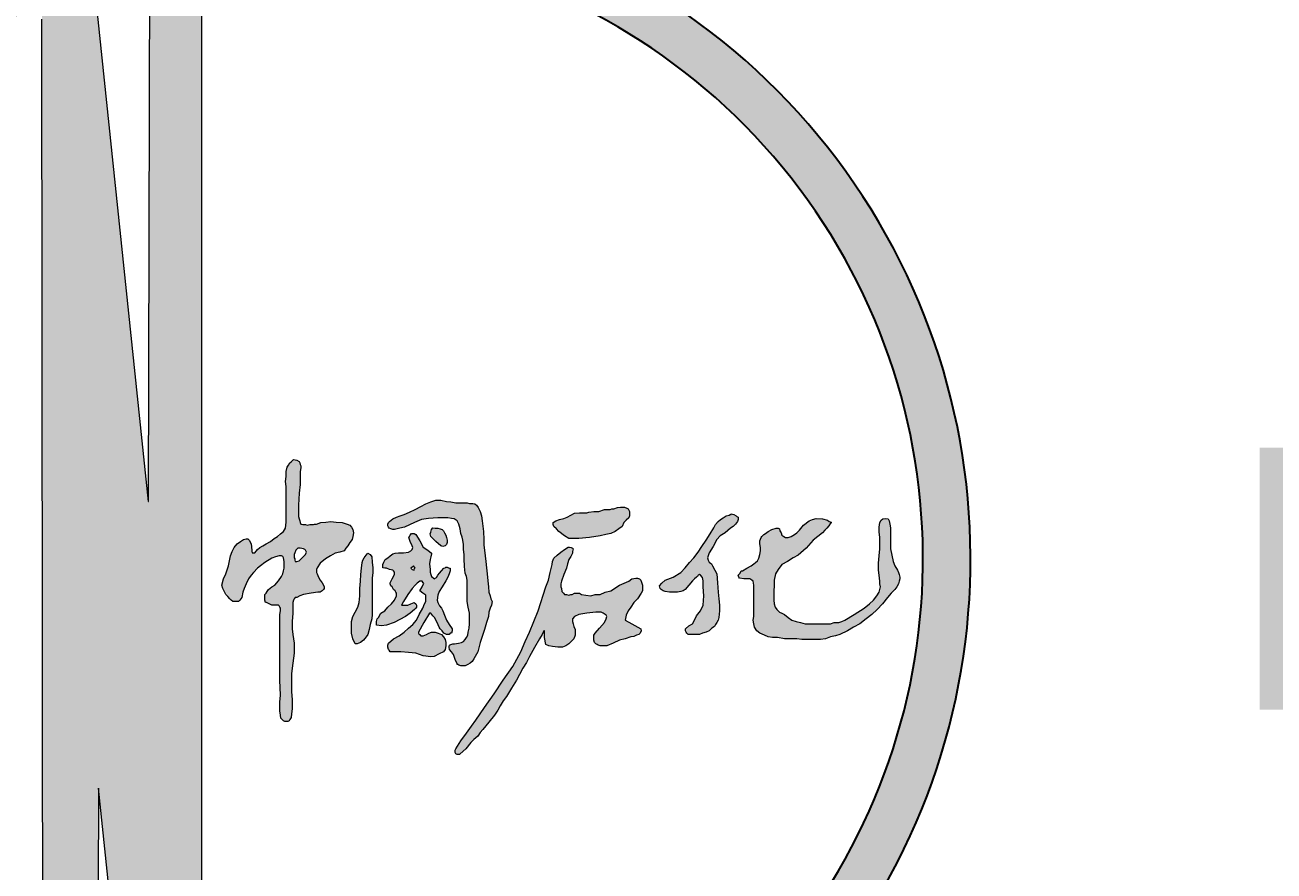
# Model space of a CAD drawing. Extents: x 24843 to 27502, y -10108 to -7552.
# Drawn here: x 27280.96 to 27294.87, y -10091.52 to -10082.11 of the extents above; entities that cross this region are included whole.
import ezdxf

# ---------------------------------------------------------------- set-up
doc = ezdxf.new("R2010")
doc.units = 0
doc.layers.get('0').update_dxf_attribs({"linetype": 'CONTINUOUS'})
doc.styles.add('CORPORATION', font='simhei.ttf')

msp = doc.modelspace()

# ---------------------------------------------------------------- hatches: boundary and pattern name
h = msp.add_hatch(color=1)
h.paths.add_polyline_path([(27288.998, -10092.857), (27289.424, -10093.178, 1.781679), (27277.107, -10090.443), (27277.502, -10089.927, -1.737502)])
h.paths.add_polyline_path([(27278.043, -10091.272), (27277.812, -10091.935, 0.097177), (27279.746, -10094.023), (27279.746, -10093.353, -0.098964)])
msp.add_hatch(color=0).paths.add_polyline_path([(27282.93, -10081.611), (27282.93, -10081.577), (27282.923, -10081.535), (27282.93, -10081.445), (27282.923, -10081.354), (27282.902, -10081.341), (27282.881, -10081.334), (27282.82, -10081.348), (27282.757, -10081.362), (27282.701, -10081.382), (27282.687, -10081.382), (27282.666, -10081.39), (27282.631, -10081.39), (27282.604, -10081.397), (27282.527, -10081.41), (27282.45, -10081.438), (27282.43, -10081.438), (27282.402, -10081.445), (27282.374, -10081.459), (27282.361, -10081.473), (27282.353, -10081.501), (27282.353, -10081.528), (27282.34, -10087.41), (27282.333, -10087.41), (27281.749, -10081.793), (27281.749, -10081.73), (27281.725, -10081.675), (27281.692, -10081.688), (27281.665, -10081.703), (27281.56, -10081.744), (27281.394, -10081.821), (27281.311, -10081.856), (27281.234, -10081.89), (27281.179, -10081.926), (27281.158, -10081.945), (27281.151, -10081.994), (27281.151, -10082.042), (27281.164, -10096.345), (27281.206, -10096.366), (27281.734, -10096.36), (27281.749, -10096.353), (27281.762, -10096.339), (27281.783, -10090.602), (27282.381, -10096.36), (27282.896, -10096.36), (27282.917, -10096.36), (27282.93, -10096.345)])
h = msp.add_hatch(color=0)
h.paths.add_polyline_path([(27284.272, -10088.315), (27284.251, -10088.287), (27284.231, -10088.252), (27284.217, -10088.218), (27284.209, -10088.203), (27284.209, -10088.182), (27284.209, -10088.168), (27284.217, -10088.148), (27284.251, -10088.099), (27284.308, -10088.051), (27284.363, -10088.016), (27284.418, -10087.988), (27284.467, -10087.974), (27284.516, -10087.961), (27284.537, -10087.932), (27284.558, -10087.905), (27284.578, -10087.869), (27284.606, -10087.835), (27284.613, -10087.8), (27284.62, -10087.759), (27284.613, -10087.724), (27284.6, -10087.696), (27284.578, -10087.675), (27284.55, -10087.662), (27284.495, -10087.646), (27284.426, -10087.64), (27284.37, -10087.633), (27284.314, -10087.64), (27284.258, -10087.646), (27284.209, -10087.662), (27284.188, -10087.662), (27284.175, -10087.668), (27284.154, -10087.668), (27284.133, -10087.668), (27284.106, -10087.675), (27284.085, -10087.668), (27284.056, -10087.668), (27284.036, -10087.662), (27284.028, -10087.646), (27284.022, -10087.627), (27284.015, -10087.606), (27284.009, -10087.577), (27284.009, -10087.522), (27284.009, -10087.452), (27284.015, -10087.32), (27284.028, -10087.223), (27284.028, -10087.174), (27284.028, -10087.118), (27284.028, -10087.077), (27284.036, -10087.035), (27284.036, -10087.014), (27284.028, -10087.001), (27284.022, -10086.98), (27284.015, -10086.966), (27283.988, -10086.952), (27283.952, -10086.945), (27283.931, -10086.966), (27283.91, -10086.98), (27283.896, -10087.008), (27283.883, -10087.028), (27283.87, -10087.077), (27283.87, -10087.134), (27283.862, -10087.188), (27283.87, -10087.244), (27283.87, -10087.328), (27283.87, -10087.41), (27283.87, -10087.494), (27283.87, -10087.57), (27283.87, -10087.64), (27283.862, -10087.709), (27283.842, -10087.745), (27283.807, -10087.772), (27283.773, -10087.8), (27283.737, -10087.822), (27283.695, -10087.856), (27283.647, -10087.884), (27283.613, -10087.905), (27283.577, -10087.925), (27283.55, -10087.945), (27283.521, -10087.981), (27283.508, -10087.981), (27283.494, -10087.981), (27283.494, -10087.974), (27283.487, -10087.967), (27283.487, -10087.953), (27283.48, -10087.884), (27283.459, -10087.842), (27283.445, -10087.828), (27283.424, -10087.828), (27283.397, -10087.835), (27283.361, -10087.856), (27283.327, -10087.884), (27283.292, -10087.925), (27283.271, -10087.967), (27283.251, -10088.016), (27283.229, -10088.127), (27283.201, -10088.218), (27283.174, -10088.273), (27283.153, -10088.342), (27283.167, -10088.378), (27283.201, -10088.447), (27283.222, -10088.467), (27283.243, -10088.496), (27283.258, -10088.51), (27283.278, -10088.523), (27283.298, -10088.523), (27283.327, -10088.523), (27283.34, -10088.523), (27283.355, -10088.51), (27283.368, -10088.496), (27283.376, -10088.481), (27283.39, -10088.42), (27283.403, -10088.378), (27283.424, -10088.328), (27283.452, -10088.273), (27283.48, -10088.231), (27283.508, -10088.203), (27283.55, -10088.155), (27283.584, -10088.127), (27283.633, -10088.092), (27283.71, -10088.043), (27283.751, -10088.029), (27283.792, -10088.016), (27283.807, -10088.016), (27283.82, -10088.016), (27283.834, -10088.023), (27283.842, -10088.037), (27283.849, -10088.078), (27283.849, -10088.113), (27283.849, -10088.155), (27283.842, -10088.182), (27283.834, -10088.218), (27283.82, -10088.245), (27283.786, -10088.294), (27283.744, -10088.342), (27283.71, -10088.363), (27283.674, -10088.391), (27283.66, -10088.413), (27283.647, -10088.433), (27283.633, -10088.447), (27283.633, -10088.467), (27283.633, -10088.496), (27283.633, -10088.51), (27283.64, -10088.536), (27283.653, -10088.536), (27283.681, -10088.551), (27283.71, -10088.565), (27283.744, -10088.565), (27283.773, -10088.565), (27283.786, -10088.565), (27283.792, -10088.572), (27283.799, -10088.586), (27283.807, -10088.599), (27283.807, -10088.627), (27283.799, -10088.669), (27283.799, -10088.732), (27283.799, -10088.788), (27283.799, -10088.864), (27283.799, -10088.913), (27283.799, -10089.086), (27283.799, -10089.239), (27283.799, -10089.4), (27283.807, -10089.567), (27283.799, -10089.643), (27283.799, -10089.74), (27283.807, -10089.789), (27283.813, -10089.824), (27283.827, -10089.837), (27283.842, -10089.851), (27283.855, -10089.859), (27283.87, -10089.859), (27283.89, -10089.859), (27283.904, -10089.851), (27283.91, -10089.837), (27283.925, -10089.816), (27283.931, -10089.775), (27283.939, -10089.719), (27283.939, -10089.614), (27283.931, -10089.531), (27283.931, -10089.47), (27283.931, -10089.4), (27283.931, -10089.331), (27283.939, -10089.268), (27283.946, -10089.211), (27283.952, -10089.155), (27283.959, -10089.101), (27283.959, -10089.045), (27283.959, -10088.989), (27283.952, -10088.941), (27283.946, -10088.892), (27283.939, -10088.829), (27283.939, -10088.746), (27283.946, -10088.656), (27283.946, -10088.586), (27283.946, -10088.536), (27283.952, -10088.51), (27283.959, -10088.496), (27283.973, -10088.481), (27283.988, -10088.481), (27284.022, -10088.46), (27284.064, -10088.447), (27284.148, -10088.433), (27284.224, -10088.42), (27284.251, -10088.42), (27284.272, -10088.404), (27284.285, -10088.391), (27284.293, -10088.378), (27284.293, -10088.363), (27284.285, -10088.342)])
h.paths.add_polyline_path([(27283.988, -10088.078), (27283.973, -10088.078), (27283.967, -10088.064), (27283.967, -10088.051), (27283.959, -10088.037), (27283.959, -10088.002), (27283.967, -10087.981), (27283.98, -10087.953), (27284.002, -10087.932), (27284.028, -10087.932), (27284.064, -10087.939), (27284.078, -10087.945), (27284.085, -10087.953), (27284.091, -10087.961), (27284.099, -10087.974), (27284.085, -10088.002), (27284.049, -10088.037), (27284.015, -10088.071)], flags=16)
h = msp.add_hatch(color=0)
h.paths.add_polyline_path([(27284.829, -10088.481), (27284.829, -10088.42), (27284.829, -10088.342), (27284.829, -10088.266), (27284.836, -10088.203), (27284.836, -10088.148), (27284.829, -10088.085), (27284.823, -10088.029), (27284.807, -10088.002), (27284.78, -10087.988), (27284.76, -10088.008), (27284.738, -10088.037), (27284.724, -10088.064), (27284.717, -10088.092), (27284.71, -10088.155), (27284.703, -10088.224), (27284.697, -10088.3), (27284.69, -10088.378), (27284.69, -10088.46), (27284.683, -10088.536), (27284.669, -10088.586), (27284.641, -10088.642), (27284.613, -10088.69), (27284.6, -10088.746), (27284.6, -10088.801), (27284.6, -10088.878), (27284.613, -10088.941), (27284.634, -10088.989), (27284.641, -10088.995), (27284.662, -10088.995), (27284.697, -10088.982), (27284.731, -10088.955), (27284.76, -10088.919), (27284.78, -10088.892), (27284.794, -10088.836), (27284.807, -10088.78), (27284.823, -10088.718), (27284.829, -10088.669), (27284.829, -10088.614), (27284.829, -10088.565)])
h.paths.add_polyline_path([(27285.65, -10088.982), (27285.642, -10088.948), (27285.621, -10088.919), (27285.6, -10088.892), (27285.565, -10088.878), (27285.531, -10088.864), (27285.489, -10088.864), (27285.461, -10088.878), (27285.434, -10088.892), (27285.398, -10088.906), (27285.371, -10088.906), (27285.358, -10088.892), (27285.351, -10088.892), (27285.343, -10088.878), (27285.343, -10088.864), (27285.405, -10088.759), (27285.468, -10088.656), (27285.476, -10088.656), (27285.482, -10088.656), (27285.503, -10088.683), (27285.524, -10088.704), (27285.552, -10088.759), (27285.573, -10088.809), (27285.587, -10088.829), (27285.608, -10088.85), (27285.628, -10088.878), (27285.656, -10088.892), (27285.67, -10088.892), (27285.684, -10088.892), (27285.697, -10088.878), (27285.712, -10088.878), (27285.718, -10088.85), (27285.718, -10088.829), (27285.684, -10088.78), (27285.656, -10088.732), (27285.634, -10088.677), (27285.614, -10088.627), (27285.6, -10088.599), (27285.58, -10088.572), (27285.558, -10088.536), (27285.552, -10088.51), (27285.558, -10088.454), (27285.573, -10088.413), (27285.608, -10088.363), (27285.65, -10088.294), (27285.67, -10088.252), (27285.684, -10088.218), (27285.697, -10088.182), (27285.697, -10088.155), (27285.691, -10088.155), (27285.677, -10088.148), (27285.663, -10088.141), (27285.65, -10088.141), (27285.642, -10088.148), (27285.628, -10088.155), (27285.6, -10088.182), (27285.58, -10088.21), (27285.558, -10088.231), (27285.545, -10088.259), (27285.531, -10088.266), (27285.524, -10088.273), (27285.511, -10088.266), (27285.503, -10088.259), (27285.489, -10088.245), (27285.482, -10088.224), (27285.476, -10088.197), (27285.476, -10088.168), (27285.468, -10088.105), (27285.476, -10088.058), (27285.482, -10088.029), (27285.489, -10087.995), (27285.489, -10087.988), (27285.448, -10087.953), (27285.398, -10087.919), (27285.358, -10087.848), (27285.316, -10087.779), (27285.295, -10087.766), (27285.266, -10087.766), (27285.253, -10087.787), (27285.238, -10087.814), (27285.253, -10087.856), (27285.274, -10087.905), (27285.281, -10087.925), (27285.274, -10087.945), (27285.259, -10087.961), (27285.232, -10087.974), (27285.176, -10087.981), (27285.121, -10087.981), (27285.086, -10087.988), (27285.059, -10087.995), (27285.03, -10088.016), (27285.002, -10088.037), (27284.975, -10088.058), (27284.96, -10088.085), (27284.946, -10088.113), (27284.946, -10088.148), (27284.968, -10088.155), (27284.989, -10088.155), (27285.023, -10088.168), (27285.059, -10088.175), (27285.065, -10088.182), (27285.078, -10088.197), (27285.078, -10088.21), (27285.078, -10088.224), (27285.052, -10088.273), (27285.03, -10088.315), (27285.03, -10088.328), (27285.037, -10088.35), (27285.052, -10088.363), (27285.065, -10088.391), (27285.086, -10088.404), (27285.093, -10088.42), (27285.099, -10088.433), (27285.099, -10088.46), (27285.078, -10088.51), (27285.044, -10088.551), (27285.002, -10088.586), (27284.968, -10088.627), (27284.926, -10088.656), (27284.899, -10088.704), (27284.884, -10088.718), (27284.877, -10088.746), (27284.877, -10088.774), (27284.877, -10088.788), (27284.933, -10088.795), (27284.989, -10088.788), (27285.072, -10088.759), (27285.198, -10088.69), (27285.253, -10088.656), (27285.301, -10088.614), (27285.316, -10088.599), (27285.322, -10088.586), (27285.322, -10088.565), (27285.316, -10088.551), (27285.295, -10088.536), (27285.259, -10088.551), (27285.225, -10088.565), (27285.198, -10088.565), (27285.176, -10088.565), (27285.156, -10088.565), (27285.176, -10088.523), (27285.225, -10088.447), (27285.274, -10088.378), (27285.308, -10088.342), (27285.329, -10088.321), (27285.358, -10088.3), (27285.371, -10088.3), (27285.385, -10088.3), (27285.398, -10088.315), (27285.405, -10088.321), (27285.385, -10088.363), (27285.358, -10088.404), (27285.392, -10088.433), (27285.427, -10088.454), (27285.427, -10088.481), (27285.427, -10088.523), (27285.413, -10088.551), (27285.392, -10088.599), (27285.351, -10088.669), (27285.322, -10088.732), (27285.281, -10088.78), (27285.232, -10088.822), (27285.183, -10088.864), (27285.128, -10088.906), (27285.065, -10088.941), (27285.009, -10088.989), (27285.002, -10089.01), (27285.002, -10089.031), (27285.009, -10089.058), (27285.017, -10089.066), (27285.03, -10089.086), (27285.044, -10089.086), (27285.093, -10089.086), (27285.149, -10089.086), (27285.232, -10089.093), (27285.316, -10089.101), (27285.398, -10089.128), (27285.482, -10089.142), (27285.517, -10089.135), (27285.573, -10089.108), (27285.621, -10089.086), (27285.642, -10089.058), (27285.65, -10089.017)])
h.paths.add_polyline_path([(27285.295, -10088.175), (27285.274, -10088.168), (27285.259, -10088.155), (27285.274, -10088.141), (27285.288, -10088.127), (27285.301, -10088.141), (27285.308, -10088.148), (27285.301, -10088.155)], flags=16)
h.paths.add_polyline_path([(27286.052, -10087.627), (27286.046, -10087.57), (27286.031, -10087.522), (27286.01, -10087.48), (27285.989, -10087.452), (27285.97, -10087.439), (27285.948, -10087.432), (27285.913, -10087.432), (27285.886, -10087.425), (27285.816, -10087.425), (27285.76, -10087.425), (27285.705, -10087.417), (27285.656, -10087.41), (27285.594, -10087.397), (27285.537, -10087.397), (27285.482, -10087.417), (27285.427, -10087.439), (27285.371, -10087.467), (27285.308, -10087.501), (27285.246, -10087.53), (27285.183, -10087.557), (27285.141, -10087.57), (27285.099, -10087.585), (27285.059, -10087.606), (27285.023, -10087.633), (27285.009, -10087.646), (27285.002, -10087.662), (27285.002, -10087.682), (27285.009, -10087.696), (27285.017, -10087.709), (27285.037, -10087.716), (27285.059, -10087.724), (27285.078, -10087.724), (27285.135, -10087.709), (27285.19, -10087.696), (27285.301, -10087.646), (27285.378, -10087.612), (27285.455, -10087.599), (27285.558, -10087.592), (27285.614, -10087.592), (27285.67, -10087.592), (27285.712, -10087.599), (27285.74, -10087.606), (27285.774, -10087.627), (27285.794, -10087.662), (27285.81, -10087.716), (27285.816, -10087.766), (27285.83, -10087.807), (27285.837, -10087.842), (27285.844, -10087.891), (27285.844, -10087.945), (27285.851, -10088.002), (27285.851, -10088.051), (27285.857, -10088.134), (27285.864, -10088.21), (27285.879, -10088.245), (27285.886, -10088.287), (27285.886, -10088.321), (27285.886, -10088.35), (27285.886, -10088.433), (27285.886, -10088.523), (27285.899, -10088.586), (27285.913, -10088.656), (27285.913, -10088.683), (27285.913, -10088.718), (27285.913, -10088.774), (27285.907, -10088.822), (27285.899, -10088.864), (27285.892, -10088.898), (27285.879, -10088.926), (27285.864, -10088.948), (27285.844, -10088.969), (27285.823, -10088.982), (27285.788, -10088.989), (27285.747, -10088.995), (27285.726, -10088.995), (27285.705, -10089.003), (27285.691, -10089.01), (27285.684, -10089.024), (27285.684, -10089.038), (27285.691, -10089.058), (27285.712, -10089.086), (27285.733, -10089.114), (27285.753, -10089.171), (27285.777, -10089.225), (27285.781, -10089.225), (27285.794, -10089.232), (27285.816, -10089.239), (27285.844, -10089.239), (27285.864, -10089.239), (27285.892, -10089.225), (27285.92, -10089.211), (27285.941, -10089.191), (27285.962, -10089.163), (27286.004, -10089.086), (27286.031, -10088.982), (27286.052, -10088.913), (27286.08, -10088.836), (27286.102, -10088.759), (27286.122, -10088.69), (27286.128, -10088.642), (27286.143, -10088.599), (27286.156, -10088.565), (27286.164, -10088.523), (27286.149, -10088.496), (27286.143, -10088.46), (27286.128, -10088.42), (27286.122, -10088.363), (27286.115, -10088.294), (27286.109, -10088.218), (27286.102, -10088.148), (27286.093, -10088.078), (27286.087, -10088.016), (27286.08, -10087.953), (27286.073, -10087.898), (27286.073, -10087.835), (27286.067, -10087.745)])
h.paths.add_polyline_path([(27285.621, -10087.738), (27285.608, -10087.724), (27285.587, -10087.716), (27285.558, -10087.709), (27285.531, -10087.709), (27285.503, -10087.703), (27285.489, -10087.724), (27285.482, -10087.751), (27285.476, -10087.772), (27285.482, -10087.8), (27285.537, -10087.856), (27285.594, -10087.905), (27285.614, -10087.911), (27285.642, -10087.905), (27285.656, -10087.891), (27285.663, -10087.869), (27285.663, -10087.842), (27285.656, -10087.814), (27285.65, -10087.787), (27285.634, -10087.759)], flags=17)
h = msp.add_hatch(color=0)
h.paths.add_polyline_path([(27287.631, -10087.646), (27287.658, -10087.619), (27287.687, -10087.592), (27287.694, -10087.57), (27287.694, -10087.543), (27287.694, -10087.522), (27287.687, -10087.509), (27287.679, -10087.494), (27287.665, -10087.487), (27287.637, -10087.473), (27287.595, -10087.473), (27287.561, -10087.48), (27287.519, -10087.494), (27287.498, -10087.494), (27287.478, -10087.501), (27287.416, -10087.501), (27287.353, -10087.522), (27287.296, -10087.522), (27287.241, -10087.53), (27287.22, -10087.536), (27287.193, -10087.536), (27287.137, -10087.536), (27287.081, -10087.543), (27287.039, -10087.564), (27286.998, -10087.585), (27286.963, -10087.599), (27286.914, -10087.612), (27286.873, -10087.627), (27286.844, -10087.646), (27286.844, -10087.668), (27286.852, -10087.689), (27286.88, -10087.716), (27286.907, -10087.745), (27286.97, -10087.793), (27287.02, -10087.822), (27287.074, -10087.822), (27287.13, -10087.822), (27287.249, -10087.814), (27287.366, -10087.793), (27287.429, -10087.779), (27287.485, -10087.766), (27287.534, -10087.745), (27287.576, -10087.716), (27287.611, -10087.689)])
h.paths.add_polyline_path([(27287.13, -10088.669), (27287.22, -10088.656), (27287.319, -10088.642), (27287.38, -10088.642), (27287.401, -10088.656), (27287.422, -10088.669), (27287.435, -10088.677), (27287.443, -10088.69), (27287.435, -10088.718), (27287.416, -10088.759), (27287.359, -10088.822), (27287.311, -10088.878), (27287.296, -10088.898), (27287.296, -10088.926), (27287.296, -10088.955), (27287.303, -10088.982), (27287.319, -10088.995), (27287.332, -10089.003), (27287.346, -10089.01), (27287.366, -10089.017), (27287.401, -10089.017), (27287.443, -10089.017), (27287.513, -10088.989), (27287.582, -10088.955), (27287.645, -10088.941), (27287.708, -10088.919), (27287.742, -10088.913), (27287.77, -10088.898), (27287.797, -10088.892), (27287.812, -10088.878), (27287.825, -10088.85), (27287.818, -10088.829), (27287.721, -10088.774), (27287.645, -10088.732), (27287.658, -10088.677), (27287.679, -10088.627), (27287.708, -10088.586), (27287.742, -10088.536), (27287.784, -10088.496), (27287.825, -10088.433), (27287.84, -10088.404), (27287.84, -10088.363), (27287.84, -10088.342), (27287.825, -10088.3), (27287.818, -10088.287), (27287.805, -10088.273), (27287.784, -10088.266), (27287.763, -10088.266), (27287.721, -10088.273), (27287.687, -10088.3), (27287.582, -10088.342), (27287.485, -10088.404), (27287.422, -10088.42), (27287.366, -10088.447), (27287.311, -10088.447), (27287.262, -10088.46), (27287.206, -10088.454), (27287.159, -10088.447), (27287.137, -10088.433), (27287.109, -10088.433), (27287.081, -10088.433), (27287.054, -10088.447), (27287.039, -10088.447), (27287.02, -10088.454), (27286.991, -10088.447), (27286.97, -10088.447), (27286.957, -10088.433), (27286.942, -10088.413), (27286.936, -10088.378), (27286.928, -10088.363), (27286.928, -10088.328), (27286.936, -10088.3), (27286.963, -10088.224), (27286.991, -10088.155), (27287.004, -10088.105), (27287.02, -10088.058), (27287.039, -10088.023), (27287.06, -10087.988), (27287.06, -10087.967), (27287.067, -10087.939), (27287.06, -10087.932), (27287.046, -10087.925), (27287.026, -10087.919), (27287.012, -10087.919), (27286.97, -10087.945), (27286.928, -10087.974), (27286.887, -10088.008), (27286.852, -10088.043), (27286.838, -10088.078), (27286.831, -10088.113), (27286.81, -10088.203), (27286.79, -10088.287), (27286.762, -10088.363), (27286.734, -10088.454), (27286.706, -10088.536), (27286.678, -10088.627), (27286.63, -10088.746), (27286.581, -10088.864), (27286.532, -10088.969), (27286.484, -10089.086), (27286.393, -10089.247), (27286.288, -10089.4), (27286.185, -10089.552), (27286.08, -10089.706), (27286.031, -10089.775), (27285.983, -10089.845), (27285.934, -10089.913), (27285.879, -10089.99), (27285.816, -10090.074), (27285.76, -10090.164), (27285.753, -10090.178), (27285.753, -10090.192), (27285.753, -10090.205), (27285.76, -10090.22), (27285.774, -10090.227), (27285.788, -10090.227), (27285.802, -10090.227), (27285.81, -10090.22), (27285.871, -10090.164), (27285.927, -10090.095), (27285.962, -10090.06), (27286.004, -10090.025), (27286.031, -10089.984), (27286.059, -10089.948), (27286.128, -10089.866), (27286.191, -10089.789), (27286.226, -10089.733), (27286.254, -10089.684), (27286.288, -10089.629), (27286.323, -10089.58), (27286.379, -10089.489), (27286.435, -10089.4), (27286.469, -10089.337), (27286.505, -10089.268), (27286.545, -10089.205), (27286.581, -10089.135), (27286.637, -10089.038), (27286.692, -10088.941), (27286.72, -10088.892), (27286.741, -10088.85), (27286.747, -10088.85), (27286.747, -10088.926), (27286.762, -10089.003), (27286.797, -10089.017), (27286.838, -10089.024), (27286.894, -10089.031), (27286.949, -10089.031), (27286.984, -10089.017), (27287.02, -10088.995), (27287.046, -10088.969), (27287.074, -10088.941), (27287.089, -10088.898), (27287.089, -10088.864), (27287.089, -10088.836), (27287.074, -10088.801), (27287.067, -10088.774), (27287.06, -10088.746), (27287.06, -10088.718), (27287.081, -10088.69)])
h = msp.add_hatch(color=0)
h.paths.add_polyline_path([(27288.618, -10088.127), (27288.605, -10088.105), (27288.582, -10088.085), (27288.569, -10088.064), (27288.563, -10088.037), (27288.582, -10087.981), (27288.625, -10087.911), (27288.667, -10087.835), (27288.702, -10087.793), (27288.758, -10087.759), (27288.82, -10087.709), (27288.847, -10087.689), (27288.875, -10087.662), (27288.897, -10087.633), (27288.903, -10087.612), (27288.903, -10087.599), (27288.903, -10087.585), (27288.89, -10087.577), (27288.881, -10087.57), (27288.855, -10087.557), (27288.827, -10087.549), (27288.827, -10087.557), (27288.82, -10087.557), (27288.813, -10087.557), (27288.805, -10087.564), (27288.771, -10087.57), (27288.736, -10087.592), (27288.708, -10087.612), (27288.681, -10087.633), (27288.652, -10087.668), (27288.632, -10087.703), (27288.59, -10087.772), (27288.548, -10087.842), (27288.5, -10087.911), (27288.458, -10087.974), (27288.409, -10088.037), (27288.361, -10088.092), (27288.312, -10088.148), (27288.264, -10088.203), (27288.18, -10088.252), (27288.089, -10088.287), (27288.054, -10088.321), (27288.027, -10088.35), (27288.034, -10088.378), (27288.048, -10088.391), (27288.07, -10088.404), (27288.089, -10088.413), (27288.139, -10088.42), (27288.187, -10088.42), (27288.228, -10088.42), (27288.264, -10088.413), (27288.291, -10088.404), (27288.312, -10088.391), (27288.353, -10088.342), (27288.396, -10088.294), (27288.416, -10088.273), (27288.438, -10088.252), (27288.451, -10088.245), (27288.458, -10088.231), (27288.472, -10088.224), (27288.485, -10088.231), (27288.506, -10088.259), (27288.514, -10088.294), (27288.514, -10088.328), (27288.514, -10088.363), (27288.521, -10088.46), (27288.514, -10088.565), (27288.485, -10088.627), (27288.438, -10088.683), (27288.416, -10088.732), (27288.396, -10088.774), (27288.353, -10088.795), (27288.319, -10088.829), (27288.319, -10088.85), (27288.325, -10088.864), (27288.333, -10088.878), (27288.346, -10088.892), (27288.388, -10088.892), (27288.43, -10088.892), (27288.472, -10088.892), (27288.506, -10088.878), (27288.548, -10088.864), (27288.582, -10088.85), (27288.611, -10088.822), (27288.639, -10088.801), (27288.652, -10088.78), (27288.667, -10088.759), (27288.681, -10088.732), (27288.687, -10088.704), (27288.695, -10088.627), (27288.695, -10088.565), (27288.687, -10088.496), (27288.681, -10088.42), (27288.674, -10088.315), (27288.667, -10088.218), (27288.645, -10088.175)])
h.paths.add_polyline_path([(27289.349, -10088.168), (27289.39, -10088.113), (27289.453, -10088.078), (27289.516, -10088.037), (27289.571, -10088.008), (27289.661, -10087.932), (27289.737, -10087.842), (27289.792, -10087.8), (27289.842, -10087.759), (27289.87, -10087.73), (27289.891, -10087.709), (27289.912, -10087.682), (27289.931, -10087.654), (27289.939, -10087.654), (27289.939, -10087.64), (27289.918, -10087.633), (27289.897, -10087.619), (27289.842, -10087.606), (27289.773, -10087.599), (27289.731, -10087.612), (27289.695, -10087.627), (27289.632, -10087.675), (27289.585, -10087.73), (27289.556, -10087.759), (27289.529, -10087.779), (27289.495, -10087.8), (27289.459, -10087.814), (27289.432, -10087.814), (27289.411, -10087.8), (27289.39, -10087.787), (27289.383, -10087.759), (27289.369, -10087.738), (27289.362, -10087.716), (27289.349, -10087.709), (27289.327, -10087.709), (27289.278, -10087.724), (27289.237, -10087.745), (27289.209, -10087.766), (27289.188, -10087.779), (27289.167, -10087.8), (27289.16, -10087.814), (27289.146, -10087.848), (27289.146, -10087.884), (27289.154, -10087.925), (27289.154, -10087.961), (27289.146, -10088.002), (27289.133, -10088.043), (27289.12, -10088.071), (27289.098, -10088.092), (27289.077, -10088.105), (27289.049, -10088.127), (27289, -10088.155), (27288.952, -10088.182), (27288.938, -10088.182), (27288.924, -10088.21), (27288.91, -10088.224), (27288.903, -10088.231), (27288.91, -10088.252), (27288.917, -10088.266), (27288.966, -10088.273), (27289.014, -10088.273), (27289.035, -10088.273), (27289.057, -10088.287), (27289.07, -10088.3), (27289.077, -10088.342), (27289.077, -10088.42), (27289.077, -10088.496), (27289.077, -10088.572), (27289.077, -10088.656), (27289.077, -10088.69), (27289.07, -10088.732), (27289.077, -10088.774), (27289.084, -10088.809), (27289.111, -10088.85), (27289.146, -10088.878), (27289.196, -10088.898), (27289.237, -10088.919), (27289.286, -10088.926), (27289.341, -10088.926), (27289.418, -10088.941), (27289.495, -10088.941), (27289.556, -10088.941), (27289.613, -10088.948), (27289.716, -10088.948), (27289.821, -10088.948), (27289.877, -10088.941), (27289.931, -10088.919), (27289.988, -10088.906), (27290.037, -10088.892), (27290.12, -10088.85), (27290.189, -10088.809), (27290.259, -10088.774), (27290.328, -10088.718), (27290.39, -10088.669), (27290.453, -10088.614), (27290.509, -10088.551), (27290.566, -10088.481), (27290.606, -10088.433), (27290.648, -10088.391), (27290.669, -10088.363), (27290.69, -10088.328), (27290.697, -10088.3), (27290.705, -10088.273), (27290.705, -10088.252), (27290.697, -10088.224), (27290.69, -10088.203), (27290.676, -10088.175), (27290.648, -10088.127), (27290.628, -10088.078), (27290.613, -10088.008), (27290.6, -10087.939), (27290.6, -10087.863), (27290.6, -10087.759), (27290.6, -10087.703), (27290.593, -10087.662), (27290.585, -10087.627), (27290.572, -10087.606), (27290.543, -10087.599), (27290.516, -10087.606), (27290.496, -10087.619), (27290.482, -10087.646), (27290.475, -10087.696), (27290.475, -10087.751), (27290.482, -10087.807), (27290.482, -10087.856), (27290.482, -10087.939), (27290.475, -10088.016), (27290.467, -10088.099), (27290.467, -10088.175), (27290.475, -10088.231), (27290.482, -10088.3), (27290.482, -10088.328), (27290.488, -10088.363), (27290.482, -10088.391), (27290.475, -10088.42), (27290.446, -10088.46), (27290.412, -10088.51), (27290.364, -10088.551), (27290.307, -10088.599), (27290.196, -10088.669), (27290.091, -10088.732), (27290.057, -10088.746), (27290.023, -10088.759), (27289.974, -10088.759), (27289.931, -10088.774), (27289.877, -10088.774), (27289.814, -10088.774), (27289.758, -10088.774), (27289.695, -10088.774), (27289.648, -10088.774), (27289.598, -10088.759), (27289.55, -10088.746), (27289.501, -10088.732), (27289.459, -10088.704), (27289.418, -10088.669), (27289.39, -10088.656), (27289.362, -10088.642), (27289.334, -10088.614), (27289.314, -10088.586), (27289.306, -10088.551), (27289.299, -10088.51), (27289.299, -10088.454), (27289.299, -10088.413), (27289.306, -10088.342), (27289.306, -10088.287), (27289.32, -10088.218)])

# ---------------------------------------------------------------- linework, layer by layer
at = {"color": 0, "lineweight": 0}
for points in [[(27282.93, -10081.611), (27282.93, -10096.345), (27282.917, -10096.36), (27282.896, -10096.36), (27282.381, -10096.36), (27281.783, -10090.602), (27281.762, -10096.339), (27281.749, -10096.353), (27281.734, -10096.36), (27281.206, -10096.366), (27281.164, -10096.345), (27281.151, -10082.042)], [(27281.749, -10081.793), (27282.333, -10087.41), (27282.34, -10087.41), (27282.353, -10081.528)]]:
    msp.add_lwpolyline(points, dxfattribs=at)
for points in [[(27283.952, -10086.945), (27283.988, -10086.952), (27284.015, -10086.966), (27284.022, -10086.98), (27284.028, -10087.001), (27284.036, -10087.014), (27284.036, -10087.035), (27284.028, -10087.077), (27284.028, -10087.118), (27284.028, -10087.174), (27284.028, -10087.223), (27284.015, -10087.32), (27284.009, -10087.452), (27284.009, -10087.522), (27284.009, -10087.577), (27284.015, -10087.606), (27284.022, -10087.627), (27284.028, -10087.646), (27284.036, -10087.662), (27284.056, -10087.668), (27284.085, -10087.668), (27284.106, -10087.675), (27284.133, -10087.668), (27284.154, -10087.668), (27284.175, -10087.668), (27284.188, -10087.662), (27284.209, -10087.662), (27284.258, -10087.646), (27284.314, -10087.64), (27284.37, -10087.633), (27284.426, -10087.64), (27284.495, -10087.646), (27284.55, -10087.662), (27284.578, -10087.675), (27284.6, -10087.696), (27284.613, -10087.724), (27284.62, -10087.759), (27284.613, -10087.8), (27284.606, -10087.835), (27284.578, -10087.869), (27284.558, -10087.905), (27284.537, -10087.932), (27284.516, -10087.961), (27284.467, -10087.974), (27284.418, -10087.988), (27284.363, -10088.016), (27284.308, -10088.051), (27284.251, -10088.099), (27284.217, -10088.148), (27284.209, -10088.168), (27284.209, -10088.182), (27284.209, -10088.203), (27284.217, -10088.218), (27284.231, -10088.252), (27284.251, -10088.287), (27284.272, -10088.315), (27284.285, -10088.342), (27284.293, -10088.363), (27284.293, -10088.378), (27284.285, -10088.391), (27284.272, -10088.404), (27284.251, -10088.42), (27284.224, -10088.42), (27284.148, -10088.433), (27284.064, -10088.447), (27284.022, -10088.46), (27283.988, -10088.481), (27283.973, -10088.481), (27283.959, -10088.496), (27283.952, -10088.51), (27283.946, -10088.536), (27283.946, -10088.586), (27283.946, -10088.656), (27283.939, -10088.746), (27283.939, -10088.829), (27283.946, -10088.892), (27283.952, -10088.941), (27283.959, -10088.989), (27283.959, -10089.045), (27283.959, -10089.101), (27283.952, -10089.155), (27283.946, -10089.211), (27283.939, -10089.268), (27283.931, -10089.331), (27283.931, -10089.4), (27283.931, -10089.47), (27283.931, -10089.531), (27283.939, -10089.614), (27283.939, -10089.719), (27283.931, -10089.775), (27283.925, -10089.816), (27283.91, -10089.837), (27283.904, -10089.851), (27283.89, -10089.859), (27283.87, -10089.859), (27283.855, -10089.859), (27283.842, -10089.851), (27283.827, -10089.837), (27283.813, -10089.824), (27283.807, -10089.789), (27283.799, -10089.74), (27283.799, -10089.643), (27283.807, -10089.567), (27283.799, -10089.4), (27283.799, -10089.239), (27283.799, -10089.086), (27283.799, -10088.913), (27283.799, -10088.864), (27283.799, -10088.788), (27283.799, -10088.732), (27283.799, -10088.669), (27283.807, -10088.627), (27283.807, -10088.599), (27283.799, -10088.586), (27283.792, -10088.572), (27283.786, -10088.565), (27283.773, -10088.565), (27283.744, -10088.565), (27283.71, -10088.565), (27283.681, -10088.551), (27283.653, -10088.536), (27283.64, -10088.536), (27283.633, -10088.51), (27283.633, -10088.496), (27283.633, -10088.467), (27283.633, -10088.447), (27283.647, -10088.433), (27283.66, -10088.413), (27283.674, -10088.391), (27283.71, -10088.363), (27283.744, -10088.342), (27283.786, -10088.294), (27283.82, -10088.245), (27283.834, -10088.218), (27283.842, -10088.182), (27283.849, -10088.155), (27283.849, -10088.113), (27283.849, -10088.078), (27283.842, -10088.037), (27283.834, -10088.023), (27283.82, -10088.016), (27283.807, -10088.016), (27283.792, -10088.016), (27283.751, -10088.029), (27283.71, -10088.043), (27283.633, -10088.092), (27283.584, -10088.127), (27283.55, -10088.155), (27283.508, -10088.203), (27283.48, -10088.231), (27283.452, -10088.273), (27283.424, -10088.328), (27283.403, -10088.378), (27283.39, -10088.42), (27283.376, -10088.481), (27283.368, -10088.496), (27283.355, -10088.51), (27283.34, -10088.523), (27283.327, -10088.523), (27283.298, -10088.523), (27283.278, -10088.523), (27283.258, -10088.51), (27283.243, -10088.496), (27283.222, -10088.467), (27283.201, -10088.447), (27283.167, -10088.378), (27283.153, -10088.342), (27283.174, -10088.273), (27283.201, -10088.218), (27283.229, -10088.127), (27283.251, -10088.016), (27283.271, -10087.967), (27283.292, -10087.925), (27283.327, -10087.884), (27283.361, -10087.856), (27283.397, -10087.835), (27283.424, -10087.828), (27283.445, -10087.828), (27283.459, -10087.842), (27283.48, -10087.884), (27283.487, -10087.953), (27283.487, -10087.967), (27283.494, -10087.974), (27283.494, -10087.981), (27283.508, -10087.981), (27283.521, -10087.981), (27283.55, -10087.945), (27283.577, -10087.925), (27283.613, -10087.905), (27283.647, -10087.884), (27283.695, -10087.856), (27283.737, -10087.822), (27283.773, -10087.8), (27283.807, -10087.772), (27283.842, -10087.745), (27283.862, -10087.709), (27283.87, -10087.64), (27283.87, -10087.57), (27283.87, -10087.494), (27283.87, -10087.41), (27283.87, -10087.328), (27283.87, -10087.244), (27283.862, -10087.188), (27283.87, -10087.134), (27283.87, -10087.077), (27283.883, -10087.028), (27283.896, -10087.008), (27283.91, -10086.98), (27283.931, -10086.966), (27283.952, -10086.945)], [(27285.537, -10087.397), (27285.594, -10087.397), (27285.656, -10087.41), (27285.705, -10087.417), (27285.76, -10087.425), (27285.816, -10087.425), (27285.886, -10087.425), (27285.913, -10087.432), (27285.948, -10087.432), (27285.97, -10087.439), (27285.989, -10087.452), (27286.01, -10087.48), (27286.031, -10087.522), (27286.046, -10087.57), (27286.052, -10087.627), (27286.067, -10087.745), (27286.073, -10087.835), (27286.073, -10087.898), (27286.08, -10087.953), (27286.087, -10088.016), (27286.093, -10088.078), (27286.102, -10088.148), (27286.109, -10088.218), (27286.115, -10088.294), (27286.122, -10088.363), (27286.128, -10088.42), (27286.143, -10088.46), (27286.149, -10088.496), (27286.164, -10088.523), (27286.156, -10088.565), (27286.143, -10088.599), (27286.128, -10088.642), (27286.122, -10088.69), (27286.102, -10088.759), (27286.08, -10088.836), (27286.052, -10088.913), (27286.031, -10088.982), (27286.004, -10089.086), (27285.962, -10089.163), (27285.941, -10089.191), (27285.92, -10089.211), (27285.892, -10089.225), (27285.864, -10089.239), (27285.844, -10089.239), (27285.816, -10089.239), (27285.794, -10089.232), (27285.781, -10089.225), (27285.774, -10089.225), (27285.774, -10089.218), (27285.753, -10089.171), (27285.733, -10089.114), (27285.712, -10089.086), (27285.691, -10089.058), (27285.684, -10089.038), (27285.684, -10089.024), (27285.691, -10089.01), (27285.705, -10089.003), (27285.726, -10088.995), (27285.747, -10088.995), (27285.788, -10088.989), (27285.823, -10088.982), (27285.844, -10088.969), (27285.864, -10088.948), (27285.879, -10088.926), (27285.892, -10088.898), (27285.899, -10088.864), (27285.907, -10088.822), (27285.913, -10088.774), (27285.913, -10088.718), (27285.913, -10088.683), (27285.913, -10088.656), (27285.899, -10088.586), (27285.886, -10088.523), (27285.886, -10088.433), (27285.886, -10088.35), (27285.886, -10088.321), (27285.886, -10088.287), (27285.879, -10088.245), (27285.864, -10088.21), (27285.857, -10088.134), (27285.851, -10088.051), (27285.851, -10088.002), (27285.844, -10087.945), (27285.844, -10087.891), (27285.837, -10087.842), (27285.83, -10087.807), (27285.816, -10087.766), (27285.81, -10087.716), (27285.794, -10087.662), (27285.774, -10087.627), (27285.74, -10087.606), (27285.712, -10087.599), (27285.67, -10087.592), (27285.614, -10087.592), (27285.558, -10087.592), (27285.455, -10087.599), (27285.378, -10087.612), (27285.301, -10087.646), (27285.19, -10087.696), (27285.135, -10087.709), (27285.078, -10087.724), (27285.059, -10087.724), (27285.037, -10087.716), (27285.017, -10087.709), (27285.009, -10087.696), (27285.002, -10087.682), (27285.002, -10087.662), (27285.009, -10087.646), (27285.023, -10087.633), (27285.059, -10087.606), (27285.099, -10087.585), (27285.141, -10087.57), (27285.183, -10087.557), (27285.246, -10087.53), (27285.308, -10087.501), (27285.371, -10087.467), (27285.427, -10087.439), (27285.482, -10087.417), (27285.537, -10087.397)], [(27287.595, -10087.473), (27287.637, -10087.473), (27287.665, -10087.487), (27287.679, -10087.494), (27287.687, -10087.509), (27287.694, -10087.522), (27287.694, -10087.543), (27287.694, -10087.57), (27287.687, -10087.592), (27287.658, -10087.619), (27287.631, -10087.646), (27287.611, -10087.689), (27287.576, -10087.716), (27287.534, -10087.745), (27287.485, -10087.766), (27287.429, -10087.779), (27287.366, -10087.793), (27287.249, -10087.814), (27287.13, -10087.822), (27287.074, -10087.822), (27287.02, -10087.822), (27286.97, -10087.793), (27286.907, -10087.745), (27286.88, -10087.716), (27286.852, -10087.689), (27286.844, -10087.668), (27286.844, -10087.646), (27286.873, -10087.627), (27286.914, -10087.612), (27286.963, -10087.599), (27286.998, -10087.585), (27287.039, -10087.564), (27287.081, -10087.543), (27287.137, -10087.536), (27287.193, -10087.536), (27287.22, -10087.536), (27287.241, -10087.53), (27287.296, -10087.522), (27287.353, -10087.522), (27287.416, -10087.501), (27287.478, -10087.501), (27287.498, -10087.494), (27287.519, -10087.494), (27287.561, -10087.48), (27287.595, -10087.473)], [(27288.827, -10087.549), (27288.855, -10087.557), (27288.881, -10087.57), (27288.89, -10087.577), (27288.903, -10087.585), (27288.903, -10087.599), (27288.903, -10087.612), (27288.897, -10087.633), (27288.875, -10087.662), (27288.847, -10087.689), (27288.82, -10087.709), (27288.758, -10087.759), (27288.702, -10087.793), (27288.667, -10087.835), (27288.625, -10087.911), (27288.582, -10087.981), (27288.563, -10088.037), (27288.569, -10088.064), (27288.582, -10088.085), (27288.605, -10088.105), (27288.618, -10088.127), (27288.645, -10088.175), (27288.667, -10088.218), (27288.674, -10088.315), (27288.681, -10088.42), (27288.687, -10088.496), (27288.695, -10088.565), (27288.695, -10088.627), (27288.687, -10088.704), (27288.681, -10088.732), (27288.667, -10088.759), (27288.652, -10088.78), (27288.639, -10088.801), (27288.611, -10088.822), (27288.582, -10088.85), (27288.548, -10088.864), (27288.506, -10088.878), (27288.472, -10088.892), (27288.43, -10088.892), (27288.388, -10088.892), (27288.346, -10088.892), (27288.333, -10088.878), (27288.325, -10088.864), (27288.319, -10088.85), (27288.319, -10088.829), (27288.353, -10088.795), (27288.396, -10088.774), (27288.416, -10088.732), (27288.438, -10088.683), (27288.485, -10088.627), (27288.514, -10088.565), (27288.521, -10088.46), (27288.514, -10088.363), (27288.514, -10088.328), (27288.514, -10088.294), (27288.506, -10088.259), (27288.485, -10088.231), (27288.472, -10088.224), (27288.458, -10088.231), (27288.451, -10088.245), (27288.438, -10088.252), (27288.416, -10088.273), (27288.396, -10088.294), (27288.353, -10088.342), (27288.312, -10088.391), (27288.291, -10088.404), (27288.264, -10088.413), (27288.228, -10088.42), (27288.187, -10088.42), (27288.139, -10088.42), (27288.089, -10088.413), (27288.07, -10088.404), (27288.048, -10088.391), (27288.034, -10088.378), (27288.027, -10088.35), (27288.054, -10088.321), (27288.089, -10088.287), (27288.18, -10088.252), (27288.264, -10088.203), (27288.312, -10088.148), (27288.361, -10088.092), (27288.409, -10088.037), (27288.458, -10087.974), (27288.5, -10087.911), (27288.548, -10087.842), (27288.59, -10087.772), (27288.632, -10087.703), (27288.652, -10087.668), (27288.681, -10087.633), (27288.708, -10087.612), (27288.736, -10087.592), (27288.771, -10087.57), (27288.805, -10087.564), (27288.813, -10087.557), (27288.82, -10087.557), (27288.827, -10087.557), (27288.827, -10087.549)], [(27289.773, -10087.599), (27289.842, -10087.606), (27289.897, -10087.619), (27289.918, -10087.633), (27289.939, -10087.64), (27289.939, -10087.654), (27289.931, -10087.654), (27289.912, -10087.682), (27289.891, -10087.709), (27289.87, -10087.73), (27289.842, -10087.759), (27289.792, -10087.8), (27289.737, -10087.842), (27289.661, -10087.932), (27289.571, -10088.008), (27289.516, -10088.037), (27289.453, -10088.078), (27289.39, -10088.113), (27289.349, -10088.168), (27289.32, -10088.218), (27289.306, -10088.287), (27289.306, -10088.342), (27289.299, -10088.413), (27289.299, -10088.454), (27289.299, -10088.51), (27289.306, -10088.551), (27289.314, -10088.586), (27289.334, -10088.614), (27289.362, -10088.642), (27289.39, -10088.656), (27289.418, -10088.669), (27289.459, -10088.704), (27289.501, -10088.732), (27289.55, -10088.746), (27289.598, -10088.759), (27289.648, -10088.774), (27289.695, -10088.774), (27289.758, -10088.774), (27289.814, -10088.774), (27289.877, -10088.774), (27289.931, -10088.774), (27289.974, -10088.759), (27290.023, -10088.759), (27290.057, -10088.746), (27290.091, -10088.732), (27290.196, -10088.669), (27290.307, -10088.599), (27290.364, -10088.551), (27290.412, -10088.51), (27290.446, -10088.46), (27290.475, -10088.42), (27290.482, -10088.391), (27290.488, -10088.363), (27290.482, -10088.328), (27290.482, -10088.3), (27290.475, -10088.231), (27290.467, -10088.175), (27290.467, -10088.099), (27290.475, -10088.016), (27290.482, -10087.939), (27290.482, -10087.856), (27290.482, -10087.807), (27290.475, -10087.751), (27290.475, -10087.696), (27290.482, -10087.646), (27290.496, -10087.619), (27290.516, -10087.606), (27290.543, -10087.599), (27290.572, -10087.606), (27290.585, -10087.627), (27290.593, -10087.662), (27290.6, -10087.703), (27290.6, -10087.759), (27290.6, -10087.863), (27290.6, -10087.939), (27290.613, -10088.008), (27290.628, -10088.078), (27290.648, -10088.127), (27290.676, -10088.175), (27290.69, -10088.203), (27290.697, -10088.224), (27290.705, -10088.252), (27290.705, -10088.273), (27290.697, -10088.3), (27290.69, -10088.328), (27290.669, -10088.363), (27290.648, -10088.391), (27290.606, -10088.433), (27290.566, -10088.481), (27290.509, -10088.551), (27290.453, -10088.614), (27290.39, -10088.669), (27290.328, -10088.718), (27290.259, -10088.774), (27290.189, -10088.809), (27290.12, -10088.85), (27290.037, -10088.892), (27289.988, -10088.906), (27289.931, -10088.919), (27289.877, -10088.941), (27289.821, -10088.948), (27289.716, -10088.948), (27289.613, -10088.948), (27289.556, -10088.941), (27289.495, -10088.941), (27289.418, -10088.941), (27289.341, -10088.926), (27289.286, -10088.926), (27289.237, -10088.919), (27289.196, -10088.898), (27289.146, -10088.878), (27289.111, -10088.85), (27289.084, -10088.809), (27289.077, -10088.774), (27289.07, -10088.732), (27289.077, -10088.69), (27289.077, -10088.656), (27289.077, -10088.572), (27289.077, -10088.496), (27289.077, -10088.42), (27289.077, -10088.342), (27289.07, -10088.3), (27289.057, -10088.287), (27289.035, -10088.273), (27289.014, -10088.273), (27288.966, -10088.273), (27288.917, -10088.266), (27288.91, -10088.252), (27288.903, -10088.231), (27288.91, -10088.224), (27288.924, -10088.21), (27288.938, -10088.182), (27288.952, -10088.182), (27289, -10088.155), (27289.049, -10088.127), (27289.077, -10088.105), (27289.098, -10088.092), (27289.12, -10088.071), (27289.133, -10088.043), (27289.146, -10088.002), (27289.154, -10087.961), (27289.154, -10087.925), (27289.146, -10087.884), (27289.146, -10087.848), (27289.16, -10087.814), (27289.167, -10087.8), (27289.188, -10087.779), (27289.209, -10087.766), (27289.237, -10087.745), (27289.278, -10087.724), (27289.327, -10087.709), (27289.349, -10087.709), (27289.362, -10087.716), (27289.369, -10087.738), (27289.383, -10087.759), (27289.39, -10087.787), (27289.411, -10087.8), (27289.432, -10087.814), (27289.459, -10087.814), (27289.495, -10087.8), (27289.529, -10087.779), (27289.556, -10087.759), (27289.585, -10087.73), (27289.632, -10087.675), (27289.695, -10087.627), (27289.731, -10087.612), (27289.773, -10087.599)], [(27285.266, -10087.766), (27285.295, -10087.766), (27285.316, -10087.779), (27285.358, -10087.848), (27285.398, -10087.919), (27285.448, -10087.953), (27285.489, -10087.988), (27285.489, -10087.995), (27285.482, -10088.029), (27285.476, -10088.058), (27285.468, -10088.105), (27285.476, -10088.168), (27285.476, -10088.197), (27285.482, -10088.224), (27285.489, -10088.245), (27285.503, -10088.259), (27285.511, -10088.266), (27285.524, -10088.273), (27285.531, -10088.266), (27285.545, -10088.259), (27285.558, -10088.231), (27285.58, -10088.21), (27285.6, -10088.182), (27285.628, -10088.155), (27285.642, -10088.148), (27285.65, -10088.141), (27285.663, -10088.141), (27285.677, -10088.148), (27285.691, -10088.155), (27285.697, -10088.155), (27285.697, -10088.182), (27285.684, -10088.218), (27285.67, -10088.252), (27285.65, -10088.294), (27285.608, -10088.363), (27285.573, -10088.413), (27285.558, -10088.454), (27285.552, -10088.51), (27285.558, -10088.536), (27285.58, -10088.572), (27285.6, -10088.599), (27285.614, -10088.627), (27285.634, -10088.677), (27285.656, -10088.732), (27285.684, -10088.78), (27285.718, -10088.829), (27285.718, -10088.85), (27285.712, -10088.878), (27285.697, -10088.878), (27285.684, -10088.892), (27285.67, -10088.892), (27285.656, -10088.892), (27285.628, -10088.878), (27285.608, -10088.85), (27285.587, -10088.829), (27285.573, -10088.809), (27285.552, -10088.759), (27285.524, -10088.704), (27285.503, -10088.683), (27285.482, -10088.656), (27285.476, -10088.656), (27285.468, -10088.656), (27285.405, -10088.759), (27285.343, -10088.864), (27285.343, -10088.878), (27285.351, -10088.892), (27285.358, -10088.892), (27285.371, -10088.906), (27285.398, -10088.906), (27285.434, -10088.892), (27285.461, -10088.878), (27285.489, -10088.864), (27285.531, -10088.864), (27285.565, -10088.878), (27285.6, -10088.892), (27285.621, -10088.919), (27285.642, -10088.948), (27285.65, -10088.982), (27285.65, -10089.017), (27285.642, -10089.058), (27285.621, -10089.086), (27285.573, -10089.108), (27285.517, -10089.135), (27285.482, -10089.142), (27285.398, -10089.128), (27285.316, -10089.101), (27285.232, -10089.093), (27285.149, -10089.086), (27285.093, -10089.086), (27285.044, -10089.086), (27285.03, -10089.086), (27285.017, -10089.066), (27285.009, -10089.058), (27285.002, -10089.031), (27285.002, -10089.01), (27285.009, -10088.989), (27285.065, -10088.941), (27285.128, -10088.906), (27285.183, -10088.864), (27285.232, -10088.822), (27285.281, -10088.78), (27285.322, -10088.732), (27285.351, -10088.669), (27285.392, -10088.599), (27285.413, -10088.551), (27285.427, -10088.523), (27285.427, -10088.481), (27285.427, -10088.454), (27285.392, -10088.433), (27285.358, -10088.404), (27285.385, -10088.363), (27285.405, -10088.321), (27285.398, -10088.315), (27285.385, -10088.3), (27285.371, -10088.3), (27285.358, -10088.3), (27285.329, -10088.321), (27285.308, -10088.342), (27285.274, -10088.378), (27285.225, -10088.447), (27285.176, -10088.523), (27285.156, -10088.565), (27285.176, -10088.565), (27285.198, -10088.565), (27285.225, -10088.565), (27285.259, -10088.551), (27285.295, -10088.536), (27285.316, -10088.551), (27285.322, -10088.565), (27285.322, -10088.586), (27285.316, -10088.599), (27285.301, -10088.614), (27285.253, -10088.656), (27285.198, -10088.69), (27285.072, -10088.759), (27284.989, -10088.788), (27284.933, -10088.795), (27284.877, -10088.788), (27284.877, -10088.774), (27284.877, -10088.746), (27284.884, -10088.718), (27284.899, -10088.704), (27284.926, -10088.656), (27284.968, -10088.627), (27285.002, -10088.586), (27285.044, -10088.551), (27285.078, -10088.51), (27285.099, -10088.46), (27285.099, -10088.433), (27285.093, -10088.42), (27285.086, -10088.404), (27285.065, -10088.391), (27285.052, -10088.363), (27285.037, -10088.35), (27285.03, -10088.328), (27285.03, -10088.315), (27285.052, -10088.273), (27285.078, -10088.224), (27285.078, -10088.21), (27285.078, -10088.197), (27285.065, -10088.182), (27285.059, -10088.175), (27285.023, -10088.168), (27284.989, -10088.155), (27284.968, -10088.155), (27284.946, -10088.148), (27284.946, -10088.113), (27284.96, -10088.085), (27284.975, -10088.058), (27285.002, -10088.037), (27285.03, -10088.016), (27285.059, -10087.995), (27285.086, -10087.988), (27285.121, -10087.981), (27285.176, -10087.981), (27285.232, -10087.974), (27285.259, -10087.961), (27285.274, -10087.945), (27285.281, -10087.925), (27285.274, -10087.905), (27285.253, -10087.856), (27285.238, -10087.814), (27285.253, -10087.787), (27285.266, -10087.766)], [(27285.503, -10087.703), (27285.531, -10087.709), (27285.558, -10087.709), (27285.587, -10087.716), (27285.608, -10087.724), (27285.621, -10087.738), (27285.634, -10087.759), (27285.65, -10087.787), (27285.656, -10087.814), (27285.663, -10087.842), (27285.663, -10087.869), (27285.656, -10087.891), (27285.642, -10087.905), (27285.614, -10087.911), (27285.594, -10087.905), (27285.537, -10087.856), (27285.482, -10087.8), (27285.476, -10087.772), (27285.482, -10087.751), (27285.489, -10087.724), (27285.503, -10087.703)], [(27287.012, -10087.919), (27287.026, -10087.919), (27287.046, -10087.925), (27287.06, -10087.932), (27287.067, -10087.939), (27287.06, -10087.967), (27287.06, -10087.988), (27287.039, -10088.023), (27287.02, -10088.058), (27287.004, -10088.105), (27286.991, -10088.155), (27286.963, -10088.224), (27286.936, -10088.3), (27286.928, -10088.328), (27286.928, -10088.363), (27286.936, -10088.378), (27286.942, -10088.413), (27286.957, -10088.433), (27286.97, -10088.447), (27286.991, -10088.447), (27287.02, -10088.454), (27287.039, -10088.447), (27287.054, -10088.447), (27287.081, -10088.433), (27287.109, -10088.433), (27287.137, -10088.433), (27287.159, -10088.447), (27287.206, -10088.454), (27287.262, -10088.46), (27287.311, -10088.447), (27287.366, -10088.447), (27287.422, -10088.42), (27287.485, -10088.404), (27287.582, -10088.342), (27287.687, -10088.3), (27287.721, -10088.273), (27287.763, -10088.266), (27287.784, -10088.266), (27287.805, -10088.273), (27287.818, -10088.287), (27287.825, -10088.3), (27287.84, -10088.342), (27287.84, -10088.363), (27287.84, -10088.404), (27287.825, -10088.433), (27287.784, -10088.496), (27287.742, -10088.536), (27287.708, -10088.586), (27287.679, -10088.627), (27287.658, -10088.677), (27287.645, -10088.732), (27287.721, -10088.774), (27287.818, -10088.829), (27287.825, -10088.85), (27287.812, -10088.878), (27287.797, -10088.892), (27287.77, -10088.898), (27287.742, -10088.913), (27287.708, -10088.919), (27287.645, -10088.941), (27287.582, -10088.955), (27287.513, -10088.989), (27287.443, -10089.017), (27287.401, -10089.017), (27287.366, -10089.017), (27287.346, -10089.01), (27287.332, -10089.003), (27287.319, -10088.995), (27287.303, -10088.982), (27287.296, -10088.955), (27287.296, -10088.926), (27287.296, -10088.898), (27287.311, -10088.878), (27287.359, -10088.822), (27287.416, -10088.759), (27287.435, -10088.718), (27287.443, -10088.69), (27287.435, -10088.677), (27287.422, -10088.669), (27287.401, -10088.656), (27287.38, -10088.642), (27287.319, -10088.642), (27287.22, -10088.656), (27287.13, -10088.669), (27287.081, -10088.69), (27287.06, -10088.718), (27287.06, -10088.746), (27287.067, -10088.774), (27287.074, -10088.801), (27287.089, -10088.836), (27287.089, -10088.864), (27287.089, -10088.898), (27287.074, -10088.941), (27287.046, -10088.969), (27287.02, -10088.995), (27286.984, -10089.017), (27286.949, -10089.031), (27286.894, -10089.031), (27286.838, -10089.024), (27286.797, -10089.017), (27286.762, -10089.003), (27286.747, -10088.926), (27286.747, -10088.85), (27286.741, -10088.85), (27286.72, -10088.892), (27286.692, -10088.941), (27286.637, -10089.038), (27286.581, -10089.135), (27286.545, -10089.205), (27286.505, -10089.268), (27286.469, -10089.337), (27286.435, -10089.4), (27286.379, -10089.489), (27286.323, -10089.58), (27286.288, -10089.629), (27286.254, -10089.684), (27286.226, -10089.733), (27286.191, -10089.789), (27286.128, -10089.866), (27286.059, -10089.948), (27286.031, -10089.984), (27286.004, -10090.025), (27285.962, -10090.06), (27285.927, -10090.095), (27285.871, -10090.164), (27285.81, -10090.22), (27285.802, -10090.227), (27285.788, -10090.227), (27285.774, -10090.227), (27285.76, -10090.22), (27285.753, -10090.205), (27285.753, -10090.192), (27285.753, -10090.178), (27285.76, -10090.164), (27285.816, -10090.074), (27285.879, -10089.99), (27285.934, -10089.913), (27285.983, -10089.845), (27286.031, -10089.775), (27286.08, -10089.706), (27286.185, -10089.552), (27286.288, -10089.4), (27286.393, -10089.247), (27286.484, -10089.086), (27286.532, -10088.969), (27286.581, -10088.864), (27286.63, -10088.746), (27286.678, -10088.627), (27286.706, -10088.536), (27286.734, -10088.454), (27286.762, -10088.363), (27286.79, -10088.287), (27286.81, -10088.203), (27286.831, -10088.113), (27286.838, -10088.078), (27286.852, -10088.043), (27286.887, -10088.008), (27286.928, -10087.974), (27286.97, -10087.945), (27287.012, -10087.919)], [(27284.002, -10087.932), (27283.98, -10087.953), (27283.967, -10087.981), (27283.959, -10088.002), (27283.959, -10088.037), (27283.967, -10088.051), (27283.967, -10088.064), (27283.973, -10088.078), (27283.988, -10088.078), (27284.015, -10088.071), (27284.049, -10088.037), (27284.085, -10088.002), (27284.099, -10087.974), (27284.091, -10087.961), (27284.085, -10087.953), (27284.078, -10087.945), (27284.064, -10087.939), (27284.028, -10087.932), (27284.002, -10087.932)], [(27284.78, -10087.988), (27284.807, -10088.002), (27284.823, -10088.029), (27284.829, -10088.085), (27284.836, -10088.148), (27284.836, -10088.203), (27284.829, -10088.266), (27284.829, -10088.342), (27284.829, -10088.42), (27284.829, -10088.481), (27284.829, -10088.565), (27284.829, -10088.614), (27284.829, -10088.669), (27284.823, -10088.718), (27284.807, -10088.78), (27284.794, -10088.836), (27284.78, -10088.892), (27284.76, -10088.919), (27284.731, -10088.955), (27284.697, -10088.982), (27284.662, -10088.995), (27284.641, -10088.995), (27284.634, -10088.989), (27284.613, -10088.941), (27284.6, -10088.878), (27284.6, -10088.801), (27284.6, -10088.746), (27284.613, -10088.69), (27284.641, -10088.642), (27284.669, -10088.586), (27284.683, -10088.536), (27284.69, -10088.46), (27284.69, -10088.378), (27284.697, -10088.3), (27284.703, -10088.224), (27284.71, -10088.155), (27284.717, -10088.092), (27284.724, -10088.064), (27284.738, -10088.037), (27284.76, -10088.008), (27284.78, -10087.988)], [(27285.288, -10088.127), (27285.274, -10088.141), (27285.259, -10088.155), (27285.274, -10088.168), (27285.295, -10088.175), (27285.301, -10088.155), (27285.308, -10088.148), (27285.301, -10088.141), (27285.288, -10088.127)]]:
    msp.add_lwpolyline(points, close=True, dxfattribs=at)
at = {"color": 1}
for radius, start, end in [(7.39, 316.0861, 198.8697), (6.86, 315.548, 195.8597)]:
    msp.add_arc((27284.101, -10088.052), radius, start, end, dxfattribs=at)

# ---------------------------------------------------------------- texts
at = {"style": 'CORPORATION', "width": 0.75}
msp.add_text('中石化洛阳工程有限公司', height=4.5, dxfattribs=at).set_placement((27294.267, -10090.87))

doc.saveas('drawing.dxf')
